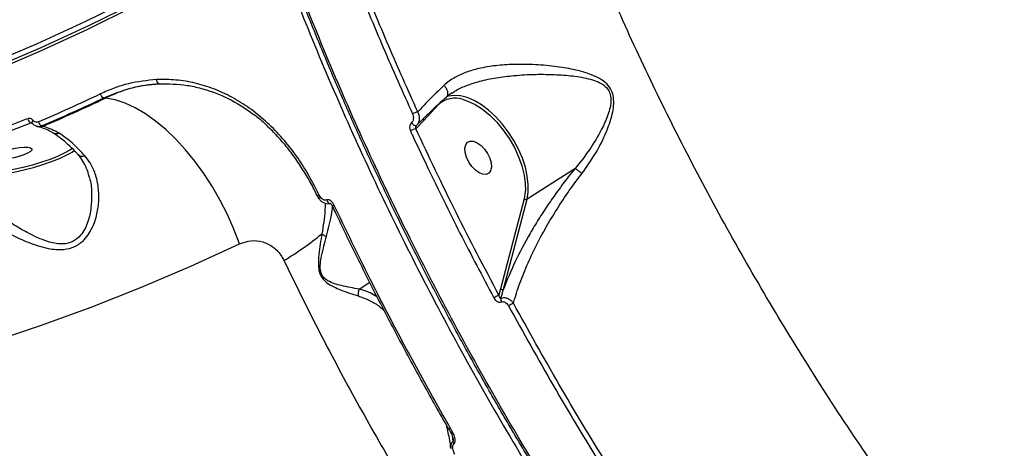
# Model space of a CAD drawing. Header units: millimetres. Extents: x -6028 to 5958, y -6064 to 4137.
# Drawn here: x 838.1 to 1073.1, y -1333 to -1230.1 of the extents above; entities that cross this region are included whole.
import ezdxf

# ---------------------------------------------------------------- set-up
doc = ezdxf.new("R2010")
doc.units = ezdxf.units.MM
for name, color, linetype in [('DIKOM_ОБЪЕКТ', 7, 'Continuous'), ('DIKOM_РАЗМЕР_ЗОНА', 7, 'Continuous'), ('DIKOM_РАЗМЕР_ОБЪЕКТА', 7, 'Continuous')]:
    doc.layers.add(name, color=color, linetype=linetype)
doc.styles.add('style1', font='arial.ttf', dxfattribs={"width": 0.8})
doc.dimstyles.new('1-50', dxfattribs={"dimtxt": 300, "dimasz": 200, "dimexe": 100, "dimexo": 0, "dimgap": 100, "dimtad": 1, "dimtxsty": 'style1', "dimcen": 200, "dimclrd": 7, "dimclre": 7, "dimclrt": 7, "dimadec": 1, "dimazin": 2, "dimtfac": 1, "dimtmove": 0, "dimatfit": 2, "dimfxl": 0, "dimlwd": 25, "dimlwe": 18, "dimarcsym": 0})

# ---------------------------------------------------------------- blocks, each defined once
blk = doc.blocks.new('*D9')
at = {"layer": 'Defpoints', "color": 0, "transparency": 16777216}
for p in [(-6027.56, 1459.58), (4556.58, 1382.7), (4556.58, -5964.37)]:
    blk.add_point(p, dxfattribs=at)
at = {"layer": 'DIKOM_РАЗМЕР_ЗОНА', "color": 7, "lineweight": 18, "transparency": 16777216}
for p, q in [((-6027.56, 1459.58), (-6027.56, -6064.37)), ((4556.58, 1382.7), (4556.58, -6064.37))]:
    blk.add_line(p, q, dxfattribs=at)
at = {"layer": 'DIKOM_РАЗМЕР_ЗОНА', "color": 7, "lineweight": 25, "transparency": 16777216}
blk.add_line((-5827.56, -5964.37), (4356.58, -5964.37), dxfattribs=at)
at = {"layer": 'DIKOM_РАЗМЕР_ЗОНА', "color": 7, "transparency": 16777216}
for points in [[(-5827.56, -5931.03), (-5827.56, -5997.7), (-6027.56, -5964.37)], [(4356.58, -5931.03), (4356.58, -5997.7), (4556.58, -5964.37)]]:
    blk.add_solid(points, dxfattribs=at)
at = {"layer": 'DIKOM_РАЗМЕР_ЗОНА', "color": 7, "transparency": 16777216, "insert": (157.08, -5711.2), "char_height": 300, "attachment_point": 5, "style": 'style1'}
blk.add_mtext('10600', dxfattribs=at)
blk = doc.blocks.new('*D11')
at = {"layer": 'Defpoints', "color": 0, "transparency": 16777216}
for p in [(259.43, 2965.58), (1920.55, -3002.33), (4022.59, -3002.33)]:
    blk.add_point(p, dxfattribs=at)
at = {"layer": 'DIKOM_РАЗМЕР_ОБЪЕКТА', "color": 7, "lineweight": 18, "transparency": 16777216}
for p, q in [((259.43, 2965.58), (4122.59, 2965.58)), ((1920.55, -3002.33), (4122.59, -3002.33))]:
    blk.add_line(p, q, dxfattribs=at)
at = {"layer": 'DIKOM_РАЗМЕР_ОБЪЕКТА', "color": 7, "lineweight": 25, "transparency": 16777216}
blk.add_line((4022.59, 2765.58), (4022.59, -2802.33), dxfattribs=at)
at = {"layer": 'DIKOM_РАЗМЕР_ОБЪЕКТА', "color": 7, "transparency": 16777216}
for points in [[(3989.25, 2765.58), (4055.92, 2765.58), (4022.59, 2965.58)], [(3989.25, -2802.33), (4055.92, -2802.33), (4022.59, -3002.33)]]:
    blk.add_solid(points, dxfattribs=at)
at = {"layer": 'DIKOM_РАЗМЕР_ОБЪЕКТА', "color": 7, "transparency": 16777216, "insert": (3769.41, -24.42), "char_height": 300, "attachment_point": 5, "rotation": 90, "style": 'style1'}
blk.add_mtext('6000', dxfattribs=at)
blk = doc.blocks.new('*D12')
at = {"layer": 'Defpoints', "color": 0, "transparency": 16777216}
for p in [(3056.58, 1987.9), (-4027.97, 676.5), (3056.58, -3714.77)]:
    blk.add_point(p, dxfattribs=at)
at = {"layer": 'DIKOM_РАЗМЕР_ОБЪЕКТА', "color": 7, "lineweight": 18, "transparency": 16777216}
for p, q in [((3056.58, 1987.9), (3056.58, -3814.77)), ((-4027.97, 676.5), (-4027.97, -3814.77))]:
    blk.add_line(p, q, dxfattribs=at)
at = {"layer": 'DIKOM_РАЗМЕР_ОБЪЕКТА', "color": 7, "lineweight": 25, "transparency": 16777216}
blk.add_line((-3827.97, -3714.77), (2856.58, -3714.77), dxfattribs=at)
at = {"layer": 'DIKOM_РАЗМЕР_ОБЪЕКТА', "color": 7, "transparency": 16777216}
for points in [[(-3827.97, -3681.44), (-3827.97, -3748.11), (-4027.97, -3714.77)], [(2856.58, -3681.44), (2856.58, -3748.11), (3056.58, -3714.77)]]:
    blk.add_solid(points, dxfattribs=at)
at = {"layer": 'DIKOM_РАЗМЕР_ОБЪЕКТА', "color": 7, "transparency": 16777216, "insert": (20, -3461.6), "char_height": 300, "attachment_point": 5, "style": 'style1'}
blk.add_mtext('7100', dxfattribs=at)

msp = doc.modelspace()

# ---------------------------------------------------------------- linework, layer by layer
at = {"layer": 'DIKOM_ОБЪЕКТ', "color": 7, "linetype": 'Continuous', "lineweight": 15}
for p, q in [((858.326, -1248.93), (858.743, -1248.967)), ((941.871, -1247.783), (941.998, -1247.696)), ((935.053, -1254.341), (938.609, -1250.533)), ((933.154, -1256.324), (935.053, -1254.341)), ((809.663, -1266.81), (840.876, -1254.906)), ((840.876, -1254.906), (841.047, -1254.95)), ((841.047, -1254.95), (841.186, -1254.987)), ((842.552, -1255.796), (842.285, -1255.726)), ((843.766, -1255.727), (843.454, -1255.644)), ((933.73, -1255.16), (933.491, -1255.407)), ((971.28, -1265.917), (959.831, -1273.215)), ((909.602, -1272.507), (909.614, -1272.525)), ((910.187, -1272.598), (909.94, -1272.165)), ((959.134, -1273.13), (953.49, -1294.69)), ((954.187, -1294.775), (959.831, -1273.215)), ((919.582, -1294.763), (922.119, -1293.146)), ((953.49, -1294.69), (953.094, -1296.239)), ((941.876, -1329.844), (942.04, -1331.343))]:
    msp.add_line(p, q, dxfattribs=at)
at = {"layer": 'DIKOM_ОБЪЕКТ', "color": 7, "linetype": 'Continuous', "lineweight": 15, "flags": 128}
for points in [[(897.475, -1206.529), (886.879, -1213.03), (876.064, -1219.224), (865.04, -1225.106), (853.812, -1230.673), (842.388, -1235.921), (830.777, -1240.847), (818.984, -1245.446), (807.018, -1249.717), (794.887, -1253.657), (782.599, -1257.262), (770.162, -1260.531), (757.584, -1263.461), (744.873, -1266.051), (732.038, -1268.298), (719.086, -1270.202), (706.027, -1271.761), (692.869, -1272.974), (679.621, -1273.84), (666.291, -1274.359), (652.888, -1274.53), (639.421, -1274.353)], [(639.283, -1276.345), (652.791, -1276.522), (666.234, -1276.351), (679.604, -1275.83), (692.893, -1274.962), (706.09, -1273.745), (719.189, -1272.182), (732.179, -1270.272), (745.053, -1268.018), (757.803, -1265.42), (770.419, -1262.481), (782.893, -1259.203), (795.218, -1255.586), (807.386, -1251.635), (819.388, -1247.351), (831.216, -1242.738), (842.863, -1237.797), (854.321, -1232.533), (865.583, -1226.95), (876.64, -1221.05), (887.487, -1214.837), (898.116, -1208.316)], [(885.382, -1215.418), (876.966, -1220.2), (865.915, -1226.096), (854.661, -1231.677), (843.21, -1236.937), (831.57, -1241.874), (819.75, -1246.485), (807.755, -1250.766), (795.596, -1254.715), (783.278, -1258.329), (770.812, -1261.606), (758.203, -1264.543), (745.462, -1267.139), (732.596, -1269.391), (719.614, -1271.3), (706.524, -1272.862), (693.335, -1274.078), (680.055, -1274.946), (666.693, -1275.466), (653.258, -1275.637), (639.759, -1275.46)], [(890.902, -1283.952), (889.54, -1280.413), (887.988, -1276.925), (886.262, -1273.522), (884.377, -1270.233), (882.349, -1267.09), (880.198, -1264.12), (877.943, -1261.35), (875.605, -1258.807), (873.205, -1256.512), (870.765, -1254.488), (868.307, -1252.752), (865.854, -1251.32), (863.427, -1250.206), (861.049, -1249.419), (858.743, -1248.967)], [(959.831, -1273.215), (960.106, -1271.538), (960.128, -1269.676), (959.898, -1267.671), (959.419, -1265.566), (958.703, -1263.407), (957.765, -1261.24), (956.625, -1259.112), (955.308, -1257.069), (953.843, -1255.157), (952.262, -1253.415), (950.598, -1251.883), (948.888, -1250.593), (947.168, -1249.574), (945.477, -1248.846), (943.851, -1248.427), (942.325, -1248.325), (940.932, -1248.543), (940.578, -1248.658)], [(944.478, -1249.277), (945.667, -1249.669), (947.41, -1250.507), (949.17, -1251.653), (950.905, -1253.08), (952.573, -1254.754), (954.132, -1256.633), (955.547, -1258.673), (956.782, -1260.824), (957.807, -1263.035), (958.599, -1265.251), (959.137, -1267.42), (959.409, -1269.489), (959.423, -1271.169)], [(938.547, -1250.429), (938.558, -1250.451), (938.609, -1250.533)], [(841.359, -1254.295), (841.26, -1254.42), (841.183, -1254.541), (841.129, -1254.657), (841.101, -1254.762), (841.099, -1254.854), (841.124, -1254.929), (841.14, -1254.953)], [(841.124, -1254.932), (841.108, -1254.935), (841.047, -1254.95)], [(841.14, -1254.953), (841.174, -1254.986), (841.249, -1255.021)], [(932.124, -1254.854), (932.264, -1255.046), (932.43, -1255.223), (932.612, -1255.374), (932.799, -1255.489), (932.981, -1255.562), (933.146, -1255.589), (933.285, -1255.567), (933.39, -1255.5)], [(946.205, -1259.287), (947.001, -1259.318), (947.887, -1259.67), (948.792, -1260.314), (949.641, -1261.198), (950.367, -1262.251), (950.911, -1263.387), (951.228, -1264.515), (951.293, -1265.542), (951.1, -1266.386), (950.666, -1266.978), (950.025, -1267.27), (949.229, -1267.239), (948.343, -1266.888), (947.438, -1266.243), (946.588, -1265.359), (945.862, -1264.306), (945.319, -1263.17), (945.002, -1262.043), (944.937, -1261.016), (945.13, -1260.172), (945.564, -1259.58), (946.205, -1259.287)], [(825.908, -1267.851), (827.779, -1267.844), (829.849, -1267.722), (832.073, -1267.49), (834.401, -1267.151), (836.783, -1266.714), (839.167, -1266.187), (841.5, -1265.583), (843.732, -1264.914), (845.813, -1264.195), (847.698, -1263.442), (849.346, -1262.672), (850.721, -1261.901), (851.329, -1261.497)], [(850.823, -1261.033), (850.198, -1261.449), (848.865, -1262.197), (847.267, -1262.944), (845.439, -1263.674), (843.421, -1264.371), (841.257, -1265.019), (838.994, -1265.605), (836.683, -1266.116), (834.373, -1266.54), (832.115, -1266.869), (829.959, -1267.094), (827.952, -1267.212), (826.138, -1267.219)], [(834.387, -1261.716), (835.528, -1261.353), (836.769, -1261.057), (838.01, -1260.85), (839.149, -1260.75), (840.094, -1260.764), (840.769, -1260.892), (841.119, -1261.124), (841.115, -1261.439), (840.759, -1261.814), (840.079, -1262.217), (839.129, -1262.616), (837.987, -1262.978), (836.746, -1263.275), (835.506, -1263.482), (834.367, -1263.582), (833.422, -1263.567), (832.747, -1263.439), (832.397, -1263.208), (832.4, -1262.892), (832.757, -1262.518), (833.437, -1262.115), (834.387, -1261.716)], [(909.94, -1272.165), (909.819, -1272.248), (909.721, -1272.325), (909.651, -1272.394), (909.61, -1272.453), (909.6, -1272.498), (909.602, -1272.507)], [(910.187, -1272.598), (910.071, -1272.722), (909.985, -1272.838), (909.932, -1272.939), (909.914, -1273.023), (909.929, -1273.08)], [(911.793, -1273.408), (911.898, -1273.672), (912.039, -1273.909), (912.207, -1274.097), (912.387, -1274.224), (912.565, -1274.277), (912.656, -1274.274)], [(959.423, -1271.169), (959.408, -1271.408), (959.134, -1273.13)], [(913.535, -1274.568), (913.407, -1274.654), (913.305, -1274.734), (913.235, -1274.804), (913.198, -1274.861), (913.196, -1274.903), (913.198, -1274.908)], [(713.805, -1330.499), (727.243, -1329.242), (740.588, -1327.662), (753.833, -1325.759), (766.972, -1323.535), (779.995, -1320.99), (792.897, -1318.126), (805.671, -1314.944), (818.308, -1311.447), (830.804, -1307.636), (843.149, -1303.513), (855.338, -1299.081), (867.365, -1294.341), (879.221, -1289.298), (890.902, -1283.952)]]:
    msp.add_lwpolyline(points, dxfattribs=at)
at = {"layer": 'DIKOM_ОБЪЕКТ', "color": 7, "linetype": 'Continuous', "lineweight": 15}
for centre, radius, start, end in [((871.955, -1244.656), 0.96, 172.00617, 247.7437), ((670.115, -852.657), 437.469, 293.22875, 295.36121), ((670.482, -852.633), 438.562, 293.22907, 295.36098), ((670.673, -852.25), 439.038, 293.21956, 295.36398), ((858.773, -1247.702), 1.307, 191.60864, 250.0072), ((942.624, -1254.952), 5.97, 71.90242, 132.26079), ((934.506, -1256.112), 3.944, 102.85607, 122.49467), ((841.348, -1253.739), 1.259, 187.86713, 247.9836), ((935.393, -1254.05), 0.448, 142.09882, 220.47833), ((843.05, -1253.872), 1.988, 255.50489, 291.10952), ((843.924, -1254.443), 1.289, 189.83157, 248.61942), ((933.987, -1260.143), 3.909, 102.30135, 122.77205), ((846.969, -1255.669), 1.838, 239.59174, 290.88148), ((853.209, -1261.368), 1.557, 227.79218, 292.87461), ((959.543, -1272.68), 0.608, 227.80278, 298.32262), ((857.335, -1215.777), 84.628, 301.48637, 309.03617), ((912.756, -1278.851), 3.402, 231.41647, 252.83664), ((955.581, -1302.665), 6.89, 111.15985, 122.69106), ((953.899, -1294.24), 0.608, 227.78684, 298.33856), ((954.84, -1297.325), 1.296, 166.28996, 204.36981), ((959.475, -1305.224), 7.615, 112.42083, 122.54487), ((942.503, -1330.13), 1.051, 114.54869, 139.79647), ((943.408, -1331.021), 1.405, 193.24817, 218.11847)]:
    msp.add_arc(centre, radius, start, end, dxfattribs=at)
for points, knots in [([(1342.219, -1601.168), (1339.601, -1601.591), (1332.547, -1602.73), (1320.618, -1603.637), (1306.354, -1603.599), (1291.506, -1602.385), (1276.111, -1599.969), (1260.207, -1596.325), (1244.147, -1591.534), (1227.987, -1585.641), (1211.789, -1578.71), (1195.288, -1570.63), (1178.529, -1561.379), (1161.566, -1550.961), (1144.772, -1539.606), (1128.201, -1527.374), (1111.901, -1514.345), (1095.605, -1500.307), (1079.372, -1485.264), (1063.262, -1469.247), (1047.812, -1452.802), (1033.051, -1436.034), (1018.989, -1419.044), (1005.219, -1401.355), (991.797, -1382.996), (978.776, -1364.012), (966.27, -1344.555), (954.329, -1324.677), (942.991, -1304.438), (932.228, -1283.768), (922.104, -1262.722), (912.669, -1241.366), (904.133, -1220.169), (896.502, -1199.202), (889.764, -1178.525), (883.813, -1157.803), (878.696, -1137.105), (874.474, -1116.515), (871.362, -1097.656), (870, -1085.847), (869.398, -1080.624)], [0, 0, 0, 0, 0.0156515, 0.0421673, 0.0687038, 0.0952198, 0.1225059, 0.1498143, 0.1771005, 0.2036164, 0.2301528, 0.2566688, 0.2839549, 0.3112633, 0.3385496, 0.3650654, 0.391602, 0.4181179, 0.4454041, 0.4727125, 0.4999987, 0.5255599, 0.5511394, 0.5767007, 0.6029495, 0.6292179, 0.6554666, 0.6819826, 0.7085191, 0.7350351, 0.7623213, 0.7896298, 0.8169161, 0.8434321, 0.8699686, 0.8964846, 0.9237708, 0.9510793, 0.9783655, 1, 1, 1, 1]), ([(1341.008, -1601.411), (1340.497, -1601.506), (1337.789, -1602.011), (1332.75, -1602.648), (1325.905, -1603.311), (1318.947, -1603.667), (1311.905, -1603.745), (1304.777, -1603.538), (1297.559, -1603.05), (1290.25, -1602.279), (1282.848, -1601.227), (1275.351, -1599.893), (1267.757, -1598.277), (1260.064, -1596.377), (1252.268, -1594.193), (1244.376, -1591.726), (1236.415, -1588.984), (1228.416, -1585.978), (1220.403, -1582.715), (1212.379, -1579.198), (1204.341, -1575.426), (1196.287, -1571.4), (1188.212, -1567.117), (1180.116, -1562.577), (1171.997, -1557.778), (1163.851, -1552.72), (1155.676, -1547.399), (1147.474, -1541.817), (1139.264, -1535.987), (1131.081, -1529.933), (1122.955, -1523.675), (1114.896, -1517.223), (1106.898, -1510.573), (1098.96, -1503.724), (1091.078, -1496.674), (1083.249, -1489.42), (1075.472, -1481.962), (1067.744, -1474.296), (1060.064, -1466.421), (1052.429, -1458.332), (1044.854, -1450.047), (1037.373, -1441.6), (1030.012, -1433.021), (1022.782, -1424.324), (1015.676, -1415.5), (1008.693, -1406.55), (1001.833, -1397.473), (995.095, -1388.268), (988.479, -1378.938), (981.987, -1369.481), (975.617, -1359.898), (969.37, -1350.188), (963.254, -1340.361), (957.283, -1330.445), (951.478, -1320.469), (945.851, -1310.454), (940.402, -1300.403), (935.132, -1290.316), (930.039, -1280.193), (925.124, -1270.034), (920.386, -1259.839), (915.827, -1249.608), (911.445, -1239.341), (907.242, -1229.039), (903.22, -1218.707), (899.388, -1208.367), (895.758, -1198.053), (892.34, -1187.791), (889.137, -1177.589), (886.147, -1167.447), (883.371, -1157.362), (880.807, -1147.335), (878.456, -1137.367), (876.318, -1127.458), (874.393, -1117.608), (872.681, -1107.816), (871.189, -1098.089), (869.988, -1089.166), (869.385, -1083.537), (869.123, -1081.088)], [0, 0, 0, 0, 0.0030782, 0.0163405, 0.0296135, 0.0428228, 0.055974, 0.0690814, 0.0821601, 0.0952248, 0.1082899, 0.1213668, 0.1344688, 0.1476106, 0.1608066, 0.1740715, 0.1873725, 0.2006224, 0.2138062, 0.2269396, 0.2400371, 0.2531137, 0.2661847, 0.279263, 0.2923601, 0.3054908, 0.3186699, 0.3319123, 0.3452118, 0.3584902, 0.371691, 0.3848363, 0.3979408, 0.4110198, 0.4240877, 0.4371602, 0.4502468, 0.4633624, 0.4765219, 0.4897402, 0.5030275, 0.5163125, 0.5295082, 0.5426617, 0.5557837, 0.5688851, 0.5819761, 0.5950675, 0.608168, 0.6212865, 0.6344338, 0.6476206, 0.6608573, 0.674109, 0.6873214, 0.7004888, 0.7136219, 0.7267314, 0.7398275, 0.7529211, 0.7660213, 0.7791364, 0.7922771, 0.8054535, 0.8186766, 0.8319339, 0.8451661, 0.8583476, 0.8714922, 0.8846101, 0.897712, 0.9108083, 0.923909, 0.9370216, 0.9501565, 0.963324, 0.9765346, 0.9897901, 1, 1, 1, 1]), ([(1328.002, -1543.282), (1323.542, -1542.888), (1314.618, -1542.099), (1300.792, -1539.592), (1286.56, -1536.093), (1271.92, -1531.473), (1256.923, -1525.746), (1241.896, -1519.033), (1226.894, -1511.38), (1211.966, -1502.854), (1196.869, -1493.315), (1181.651, -1482.754), (1166.363, -1471.183), (1151.337, -1458.853), (1136.619, -1445.825), (1122.247, -1432.171), (1107.99, -1417.672), (1093.906, -1402.344), (1080.048, -1386.22), (1066.714, -1369.645), (1053.937, -1352.685), (1041.74, -1335.413), (1029.93, -1317.558), (1018.568, -1299.158), (1007.705, -1280.264), (997.57, -1261.275), (988.183, -1242.256), (979.546, -1223.272), (971.527, -1204.031), (964.184, -1184.591), (957.552, -1165.012), (952.2, -1147.078), (947.881, -1130.789), (945.685, -1121.052), (944.586, -1116.179)], [0, 0, 0, 0, 0.0311784, 0.0623811, 0.0935593, 0.1256442, 0.1577553, 0.1898401, 0.2210202, 0.2522243, 0.2834045, 0.3154899, 0.347601, 0.3796861, 0.410889, 0.4421159, 0.4733189, 0.5054256, 0.5375585, 0.5696653, 0.6009196, 0.6321979, 0.6634521, 0.69561, 0.7277939, 0.7599519, 0.7912842, 0.8226406, 0.8539729, 0.886209, 0.9184711, 0.9507073, 0.9753304, 1, 1, 1, 1]), ([(933.628, -1252.267), (931.27, -1247.007), (926.556, -1236.487), (920.039, -1220.626), (913.903, -1204.727), (910.212, -1194.131), (908.366, -1188.833)], [0, 0, 0, 0, 0.2491008, 0.4982005, 0.7490993, 1, 1, 1, 1]), ([(907.072, -1189.214), (908.908, -1194.485), (912.58, -1205.028), (918.708, -1220.923), (925.249, -1236.857), (930.007, -1247.476), (932.387, -1252.785)], [0, 0, 0, 0, 0.2490994, 0.4982001, 0.7490998, 1, 1, 1, 1]), ([(898.116, -1208.316), (899.614, -1212.4), (903.679, -1223.486), (911.005, -1241.629), (920.28, -1262.682), (930.343, -1283.665), (941.131, -1304.479), (952.598, -1325.025), (964.714, -1345.238), (977.472, -1365.076), (990.838, -1384.515), (1004.765, -1403.496), (1019.187, -1421.934), (1034.037, -1439.741), (1049.274, -1456.855), (1064.88, -1473.233), (1080.82, -1488.864), (1097.043, -1503.704), (1113.473, -1517.688), (1130.033, -1530.746), (1146.673, -1542.832), (1163.366, -1553.904), (1180.084, -1563.964), (1196.774, -1572.991), (1213.359, -1580.943), (1229.761, -1587.782), (1245.928, -1593.477), (1261.827, -1597.994), (1277.439, -1601.352), (1292.711, -1603.539), (1307.594, -1604.59), (1321.944, -1604.342), (1331.385, -1603.681), (1335.903, -1602.852), (1335.975, -1602.838)], [0, 0, 0, 0, 0.0190116, 0.0516077, 0.0843063, 0.1170573, 0.1498084, 0.182507, 0.215103, 0.2476989, 0.2803976, 0.3131485, 0.3458996, 0.3785982, 0.4111941, 0.4437902, 0.4764888, 0.5092397, 0.5419908, 0.5746895, 0.6072855, 0.6398813, 0.6725798, 0.7053309, 0.7380821, 0.7707806, 0.8033765, 0.8359726, 0.8686711, 0.9014221, 0.934173, 0.9668717, 0.9994676, 1, 1, 1, 1]), ([(972.988, -1267.056), (974.115, -1265.475), (976.369, -1262.314), (978.703, -1257.629), (980.041, -1253.921), (980.587, -1251.312), (980.684, -1249.349), (980.314, -1247.475), (979.297, -1245.784), (977.709, -1244.509), (975.116, -1243.225), (971.573, -1242.168), (966.881, -1241.386), (961.851, -1240.895), (956.886, -1240.829), (952.317, -1241.14), (948.494, -1241.77), (945.197, -1242.739), (942.28, -1244.007), (940.739, -1245.246), (939.918, -1245.906)], [0, 0, 0, 0, 0.0873357, 0.1746829, 0.2336209, 0.2639492, 0.2941263, 0.3212128, 0.3485694, 0.3826718, 0.4154305, 0.4851399, 0.555041, 0.6342217, 0.713329, 0.7769217, 0.840421, 0.8913053, 0.9421352, 1, 1, 1, 1]), ([(871.004, -1244.522), (868.744, -1244.758), (865.322, -1245.116), (860.824, -1246.503), (858.603, -1247.478), (857.493, -1247.965)], [0, 0, 0, 0, 0.4927589, 0.7463727, 1, 1, 1, 1]), ([(909.94, -1272.165), (909.034, -1270.367), (907.293, -1266.907), (904.181, -1262.251), (900.842, -1258.111), (897.185, -1254.434), (893.249, -1251.281), (889.081, -1248.679), (884.729, -1246.659), (880.232, -1245.288), (875.641, -1244.497), (872.548, -1244.514), (871.004, -1244.522)], [0, 0, 0, 0, 0.1070818, 0.2059714, 0.305182, 0.4040754, 0.5033353, 0.602916, 0.702177, 0.8013462, 0.9008303, 1, 1, 1, 1]), ([(941.998, -1247.696), (942.269, -1247.499), (943.29, -1246.76), (945.516, -1245.852), (948.74, -1244.809), (952.49, -1244.041), (956.969, -1243.487), (961.832, -1243.217), (966.755, -1243.302), (971.341, -1243.637), (974.802, -1244.302), (977.326, -1245.246), (978.779, -1246.212), (979.455, -1247.211), (979.842, -1248.183), (980.021, -1249.432), (979.786, -1251.206), (979.058, -1253.606), (977.488, -1257.058), (974.867, -1261.42), (972.523, -1264.454), (971.289, -1265.913), (971.288, -1265.914)], [0, 0, 0, 0, 0.0191523, 0.0720029, 0.124916, 0.1921958, 0.2595665, 0.3438752, 0.4282512, 0.5016598, 0.5748583, 0.6079689, 0.6410688, 0.6627434, 0.6667284, 0.6923863, 0.7226044, 0.7530267, 0.8144597, 0.9071856, 0.999907, 1, 1, 1, 1]), ([(858.326, -1248.93), (860.461, -1248.053), (863.695, -1246.725), (868.17, -1245.818), (870.451, -1245.636), (871.591, -1245.545)], [0, 0, 0, 0, 0.4928095, 0.7464148, 1, 1, 1, 1]), ([(871.591, -1245.545), (869.436, -1245.784), (866.173, -1246.147), (861.898, -1247.523), (859.794, -1248.486), (858.743, -1248.967)], [0, 0, 0, 0, 0.4927761, 0.74639, 1, 1, 1, 1]), ([(871.591, -1245.545), (873.833, -1245.565), (877.229, -1245.595), (881.699, -1246.585), (886.086, -1248.003), (890.34, -1250.093), (894.314, -1252.885), (896.467, -1254.486), (897.486, -1255.575), (897.617, -1255.716)], [0, 0, 0, 0, 0.2418, 0.3663169, 0.4908341, 0.7325761, 0.8570994, 0.9816144, 1, 1, 1, 1]), ([(939.918, -1245.906), (938.651, -1247.129), (936.304, -1249.396), (934.472, -1251.362), (933.628, -1252.267)], [0, 0, 0, 0, 0.5395101, 1, 1, 1, 1]), ([(939.918, -1245.906), (939.948, -1245.94), (940.142, -1246.164), (940.467, -1246.642), (940.756, -1247.343), (940.823, -1248.009), (940.713, -1248.5), (940.509, -1248.667), (940.436, -1248.727)], [0, 0, 0, 0, 0.034961, 0.2298695, 0.44644, 0.6630537, 0.8796471, 1, 1, 1, 1]), ([(940.462, -1248.754), (940.314, -1248.885), (939.689, -1249.44), (939.133, -1249.958), (938.708, -1250.353)], [0, 0, 0, 0, 0.2362839, 1, 1, 1, 1]), ([(941.843, -1247.744), (941.53, -1247.937), (941.017, -1248.252), (940.633, -1248.63), (940.483, -1248.776)], [0, 0, 0, 0, 0.611581, 1, 1, 1, 1]), ([(933.39, -1255.5), (933.554, -1255.309), (933.893, -1254.916), (934.091, -1254.063), (934.031, -1253.126), (933.762, -1252.552), (933.628, -1252.267)], [0, 0, 0, 0, 0.2379701, 0.4906723, 0.7462965, 1, 1, 1, 1]), ([(938.708, -1250.353), (938.421, -1250.616), (937.403, -1251.547), (935.865, -1253.025), (934.574, -1254.283), (934.013, -1254.865), (933.973, -1254.908)], [0, 0, 0, 0, 0.1588711, 0.5634961, 0.9682113, 1, 1, 1, 1]), ([(840.101, -1253.911), (839.574, -1254.115), (836.94, -1255.134), (826.625, -1259.111), (816.697, -1262.864), (808.912, -1265.806)], [0, 0, 0, 0, 0.0512285, 0.2561289, 1, 1, 1, 1]), ([(841.359, -1254.295), (841.332, -1254.262), (841.209, -1254.111), (840.934, -1253.913), (840.517, -1253.802), (840.24, -1253.875), (840.101, -1253.911)], [0, 0, 0, 0, 0.0855894, 0.3893844, 0.6948587, 1, 1, 1, 1]), ([(842.654, -1254.664), (842.516, -1254.705), (842.241, -1254.788), (841.822, -1254.693), (841.53, -1254.5), (841.396, -1254.339), (841.359, -1254.295)], [0, 0, 0, 0, 0.296868, 0.5940774, 0.8894977, 1, 1, 1, 1]), ([(932.387, -1252.785), (932.454, -1252.971), (932.588, -1253.342), (932.588, -1253.94), (932.442, -1254.484), (932.227, -1254.734), (932.124, -1254.854)], [0, 0, 0, 0, 0.258339, 0.5167658, 0.7678108, 1, 1, 1, 1]), ([(840.876, -1254.906), (840.916, -1254.89), (840.976, -1254.865), (841.039, -1254.886), (841.062, -1254.893)], [0, 0, 0, 0, 0.6489441, 1, 1, 1, 1]), ([(841.137, -1254.954), (841.125, -1254.938), (841.089, -1254.892), (841.068, -1254.887), (841.064, -1254.887), (841.063, -1254.887)], [0, 0, 0, 0, 0.27093151, 0.79227928, 1, 1, 1, 1]), ([(841.249, -1255.021), (841.31, -1255.094), (841.535, -1255.361), (842.029, -1255.685), (842.744, -1255.846), (843.218, -1255.711), (843.454, -1255.644)], [0, 0, 0, 0, 0.11060374, 0.40631297, 0.70347169, 1, 1, 1, 1]), ([(846.039, -1257.258), (845.57, -1256.998), (844.554, -1256.433), (843.293, -1255.985), (842.686, -1255.841), (842.57, -1255.814)], [0, 0, 0, 0, 0.4084519, 0.8869071, 1, 1, 1, 1]), ([(847.624, -1257.386), (846.453, -1256.788), (845.125, -1256.109), (843.91, -1255.767), (843.766, -1255.727)], [0, 0, 0, 0, 0.8821234, 1, 1, 1, 1]), ([(909.56, -1272.549), (909.445, -1272.291), (908.801, -1270.845), (907.43, -1268.343), (905.447, -1265.074), (903.271, -1261.996), (900.931, -1259.145), (898.989, -1257.027), (897.789, -1255.956), (897.463, -1255.665)], [0, 0, 0, 0, 0.0386948, 0.2171545, 0.3965179, 0.5762234, 0.7554733, 0.933705, 1, 1, 1, 1]), ([(932.124, -1254.854), (932.023, -1254.97), (931.814, -1255.211), (931.672, -1255.737), (931.673, -1256.317), (931.805, -1256.676), (931.871, -1256.856)], [0, 0, 0, 0, 0.2338357, 0.4825015, 0.7413571, 1, 1, 1, 1]), ([(931.871, -1256.856), (932.146, -1257.449), (933.518, -1260.412), (937.383, -1268.592), (943.662, -1281.373), (949.126, -1291.699), (951.86, -1296.866)], [0, 0, 0, 0, 0.0441422, 0.2207143, 0.6100128, 1, 1, 1, 1]), ([(933.154, -1256.324), (933.15, -1256.246), (933.143, -1256.094), (933.186, -1255.857), (933.261, -1255.665), (933.338, -1255.551), (933.378, -1255.511), (933.39, -1255.5)], [0, 0, 0, 0, 0.2917515, 0.567254, 0.8036726, 0.9440944, 1, 1, 1, 1]), ([(953.094, -1296.239), (949.607, -1289.636), (942.623, -1276.41), (936.314, -1263.026), (933.154, -1256.324)], [0, 0, 0, 0, 0.4992726, 1, 1, 1, 1]), ([(852.159, -1262.523), (852.081, -1262.436), (851.418, -1261.69), (850.171, -1260.447), (848.447, -1258.932), (847.066, -1257.886), (846.291, -1257.425), (846.05, -1257.282)], [0, 0, 0, 0, 0.03710572, 0.31669719, 0.59570197, 0.87404737, 1, 1, 1, 1]), ([(853.814, -1262.803), (852.786, -1261.713), (850.706, -1259.509), (848.659, -1258.099), (847.624, -1257.386)], [0, 0, 0, 0, 0.4942396, 1, 1, 1, 1]), ([(824.938, -1275.25), (826.113, -1276.024), (828.464, -1277.572), (832.338, -1279.795), (836.24, -1281.84), (839.654, -1283.368), (842.591, -1284.43), (844.843, -1285.024), (846.895, -1285.315), (849.094, -1285.317), (851.506, -1284.687), (853.522, -1283.18), (854.892, -1281.402), (856.036, -1279.187), (856.885, -1276.354), (857.244, -1272.95), (857.017, -1269.571), (856.23, -1266.724), (855.135, -1264.462), (854.254, -1263.356), (853.814, -1262.803)], [0, 0, 0, 0, 0.0754476, 0.1510295, 0.2213861, 0.2917229, 0.3346586, 0.3775433, 0.4104264, 0.4432551, 0.4962478, 0.5490782, 0.588987, 0.6289724, 0.6969439, 0.7650071, 0.8363478, 0.9076276, 0.9538279, 1, 1, 1, 1]), ([(854.954, -1268.258), (854.788, -1267.595), (854.454, -1266.261), (853.601, -1264.49), (852.834, -1263.242), (852.26, -1262.676), (852.139, -1262.556)], [0, 0, 0, 0, 0.3074685, 0.6190902, 0.9192288, 1, 1, 1, 1]), ([(971.28, -1265.917), (970.754, -1266.572), (969.343, -1268.326), (967.174, -1271.219), (964.802, -1274.605), (962.584, -1278.016), (959.83, -1282.601), (956.778, -1288.326), (955.057, -1292.609), (954.187, -1294.775)], [0, 0, 0, 0, 0.0670831, 0.1796398, 0.2922141, 0.4079233, 0.5236434, 0.7591264, 1, 1, 1, 1]), ([(971.288, -1265.914), (971.287, -1265.914), (971.286, -1265.914), (971.283, -1265.915), (971.281, -1265.916), (971.28, -1265.917)], [0, 0, 0, 0, 0.29664961, 0.70467621, 1, 1, 1, 1]), ([(972.988, -1267.056), (972.949, -1267.025), (972.694, -1266.825), (972.227, -1266.478), (971.656, -1266.097), (971.411, -1265.975), (971.288, -1265.914)], [0, 0, 0, 0, 0.0562053, 0.3685345, 0.6842463, 1, 1, 1, 1]), ([(854.94, -1268.263), (854.965, -1268.346), (855.321, -1269.512), (855.457, -1271.899), (855.372, -1275.301), (854.755, -1278.134), (853.851, -1280.344), (852.733, -1282.077), (851.005, -1283.527), (848.858, -1284.033), (846.913, -1283.895), (845.072, -1283.471), (843.052, -1282.733), (840.39, -1281.475), (837.294, -1279.735), (833.739, -1277.458), (830.195, -1275.028), (828.013, -1273.365), (826.923, -1272.535)], [0, 0, 0, 0, 0.00664276, 0.09395577, 0.1759292, 0.2577601, 0.30408551, 0.35027783, 0.40919103, 0.4678052, 0.50517278, 0.54263244, 0.59335055, 0.64414374, 0.7296161, 0.81512588, 0.90763737, 1, 1, 1, 1]), ([(956.57, -1298.185), (956.693, -1297.752), (957.239, -1295.819), (958.483, -1292.223), (960.561, -1287.299), (962.966, -1282.466), (965.605, -1277.806), (968.401, -1273.381), (970.909, -1269.783), (972.5, -1267.695), (972.988, -1267.056)], [0, 0, 0, 0, 0.0465667, 0.207884, 0.3696735, 0.5309386, 0.6671826, 0.8037645, 0.9398796, 1, 1, 1, 1]), ([(910.026, -1273.215), (909.937, -1273.095), (909.773, -1272.875), (909.675, -1272.612), (909.631, -1272.494)], [0, 0, 0, 0, 0.5487242, 1, 1, 1, 1]), ([(912.718, -1274.255), (912.714, -1274.257), (912.512, -1274.371), (912.037, -1274.402), (911.365, -1274.294), (910.724, -1273.943), (910.233, -1273.525), (910.021, -1273.176), (909.952, -1273.064)], [0, 0, 0, 0, 0.00351199, 0.21216545, 0.41578945, 0.63473462, 0.88243842, 1, 1, 1, 1]), ([(911.793, -1273.408), (911.669, -1273.436), (911.422, -1273.492), (910.982, -1273.358), (910.549, -1273.066), (910.302, -1272.746), (910.187, -1272.598)], [0, 0, 0, 0, 0.209683, 0.4181454, 0.7298513, 1, 1, 1, 1]), ([(913.535, -1274.568), (913.504, -1274.505), (913.356, -1274.207), (913.032, -1273.78), (912.569, -1273.453), (912.15, -1273.326), (911.912, -1273.381), (911.793, -1273.408)], [0, 0, 0, 0, 0.08437, 0.4026296, 0.6518143, 0.8254557, 1, 1, 1, 1]), ([(911.418, -1274.267), (911.407, -1274.847), (911.363, -1276.987), (910.942, -1279.604), (910.634, -1281.511)], [0, 0, 0, 0, 0.271063, 1, 1, 1, 1]), ([(911.752, -1282.102), (912.206, -1280.317), (912.872, -1277.701), (913.153, -1275.512), (913.243, -1274.817)], [0, 0, 0, 0, 0.682114, 1, 1, 1, 1]), ([(913.183, -1274.914), (913.139, -1274.817), (913.045, -1274.606), (912.857, -1274.403), (912.708, -1274.294), (912.633, -1274.265), (912.644, -1274.274), (912.688, -1274.264), (912.709, -1274.259)], [0, 0, 0, 0, 0.2169038, 0.4679785, 0.6269077, 0.7459764, 0.8752374, 1, 1, 1, 1]), ([(941.717, -1329.444), (941.266, -1328.669), (938.878, -1324.573), (934.715, -1317.092), (929.25, -1307.019), (923.977, -1296.915), (918.897, -1286.776), (915.312, -1279.437), (913.474, -1275.467), (913.212, -1274.901)], [0, 0, 0, 0, 0.04336698, 0.22938285, 0.41496291, 0.59989519, 0.78439487, 0.96929622, 1, 1, 1, 1]), ([(942.067, -1329.174), (941.735, -1328.597), (940.079, -1325.714), (935.826, -1318.189), (929.482, -1306.532), (921.534, -1291.225), (916.398, -1280.529), (913.535, -1274.568)], [0, 0, 0, 0, 0.0321581, 0.1607929, 0.418284, 0.6757755, 1, 1, 1, 1]), ([(910.634, -1281.511), (910.36, -1283.145), (909.981, -1285.405), (909.739, -1288.434), (909.839, -1290.113), (910.236, -1291.415), (910.897, -1292.472), (912.01, -1293.462), (913.479, -1294.277), (916.103, -1295.388), (917.986, -1295.977), (919.372, -1296.411)], [0, 0, 0, 0, 0.2311283, 0.3196839, 0.391428, 0.436715, 0.4822466, 0.5456883, 0.6388419, 0.7342135, 1, 1, 1, 1]), ([(919.574, -1294.772), (919.572, -1294.771), (918.223, -1294.551), (916.272, -1294.219), (913.656, -1293.541), (912.222, -1292.946), (911.131, -1292.16), (910.516, -1291.242), (910.21, -1290.062), (910.252, -1288.533), (910.75, -1285.721), (911.33, -1283.628), (911.752, -1282.102)], [0, 0, 0, 0, 0.000314, 0.2742202, 0.3691414, 0.4635413, 0.5235462, 0.5648653, 0.6061809, 0.6747245, 0.7630173, 1, 1, 1, 1]), ([(890.902, -1283.952), (891.812, -1283.628), (893.61, -1282.987), (896.453, -1283.304), (899.02, -1284.581), (900.689, -1286.343), (901.352, -1287.597), (901.536, -1287.944)], [0, 0, 0, 0, 0.2385283, 0.471344, 0.6968077, 0.9159992, 1, 1, 1, 1]), ([(901.536, -1287.944), (904.252, -1293.482), (909.688, -1304.564), (918.485, -1321.05), (927.723, -1337.381), (937.559, -1353.727), (947.988, -1370.042), (959.006, -1386.281), (970.442, -1402.176), (982.606, -1418.131), (995.513, -1434.06), (1009.158, -1449.873), (1023.283, -1465.231), (1037.859, -1480.058), (1052.844, -1494.288), (1067.893, -1507.59), (1082.95, -1519.943), (1097.964, -1531.345), (1113.195, -1541.997), (1128.602, -1551.828), (1144.132, -1560.777), (1159.436, -1568.662), (1174.446, -1575.397), (1186.032, -1580.056), (1192.575, -1582.14), (1194.293, -1582.687)], [0, 0, 0, 0, 0.04067782, 0.08140387, 0.12212997, 0.16280739, 0.20515294, 0.24755377, 0.28995427, 0.33229949, 0.37834132, 0.42441865, 0.47046049, 0.51784693, 0.56527228, 0.61265875, 0.65854862, 0.70447333, 0.75036291, 0.79759112, 0.84485832, 0.8920866, 0.93786711, 0.98368298, 1, 1, 1, 1]), ([(919.574, -1294.772), (919.487, -1295.041), (919.327, -1295.538), (919.328, -1296.103), (919.366, -1296.369), (919.372, -1296.411)], [0, 0, 0, 0, 0.4994781, 0.9205152, 1, 1, 1, 1]), ([(919.372, -1296.411), (920.227, -1296.727), (921.94, -1297.358), (924.02, -1298.565), (925.159, -1299.567), (925.598, -1299.954)], [0, 0, 0, 0, 0.38024122, 0.76070381, 1, 1, 1, 1]), ([(919.582, -1294.763), (919.581, -1294.763), (919.578, -1294.765), (919.575, -1294.768), (919.574, -1294.771), (919.574, -1294.772)], [0, 0, 0, 0, 0.3861024, 0.7815805, 1, 1, 1, 1]), ([(923.854, -1296.6), (923.312, -1296.28), (921.975, -1295.489), (920.474, -1295.034), (919.582, -1294.763)], [0, 0, 0, 0, 0.40529673, 1, 1, 1, 1]), ([(951.86, -1296.866), (951.936, -1296.992), (952.113, -1297.286), (952.47, -1297.635), (952.882, -1297.868), (953.29, -1297.963), (953.536, -1297.894), (953.659, -1297.86)], [0, 0, 0, 0, 0.1825305, 0.4237989, 0.627499, 0.8134443, 1, 1, 1, 1]), ([(953.58, -1297.018), (953.557, -1297.021), (953.516, -1297.027), (953.435, -1296.997), (953.338, -1296.909), (953.231, -1296.726), (953.146, -1296.496), (953.11, -1296.318), (953.094, -1296.239)], [0, 0, 0, 0, 0.076339, 0.1323698, 0.2955012, 0.5061515, 0.7824929, 1, 1, 1, 1]), ([(953.58, -1297.018), (953.608, -1296.915), (953.805, -1296.168), (954.01, -1295.42), (954.187, -1294.775)], [0, 0, 0, 0, 0.1380802, 1, 1, 1, 1]), ([(956.57, -1298.185), (956.436, -1298.019), (956.125, -1297.635), (955.521, -1297.196), (954.84, -1296.921), (954.17, -1296.838), (953.779, -1296.957), (953.58, -1297.018)], [0, 0, 0, 0, 0.17420835, 0.40367016, 0.60524835, 0.80009234, 1, 1, 1, 1]), ([(953.659, -1297.86), (953.778, -1297.826), (954.015, -1297.759), (954.408, -1297.849), (954.799, -1298.073), (955.136, -1298.406), (955.305, -1298.684), (955.378, -1298.805)], [0, 0, 0, 0, 0.1889247, 0.3774284, 0.5791461, 0.8164449, 1, 1, 1, 1]), ([(955.378, -1298.805), (958.936, -1305.223), (966.051, -1318.058), (977.519, -1337.049), (989.509, -1355.831), (997.98, -1368.066), (1002.215, -1374.183)], [0, 0, 0, 0, 0.2485957, 0.4971925, 0.7485968, 1, 1, 1, 1]), ([(1003.304, -1373.394), (999.125, -1367.359), (990.767, -1355.29), (978.838, -1336.625), (967.342, -1317.611), (960.161, -1304.66), (956.57, -1298.185)], [0, 0, 0, 0, 0.2485964, 0.4971944, 0.7485969, 1, 1, 1, 1]), ([(941.582, -1332.972), (941.491, -1332.346), (941.21, -1330.416), (940.791, -1328.594), (940.508, -1327.363)], [0, 0, 0, 0, 0.3244552, 1, 1, 1, 1]), ([(942.103, -1330.615), (942.101, -1330.586), (942.09, -1330.419), (941.981, -1330.009), (941.806, -1329.664), (941.698, -1329.451)], [0, 0, 0, 0, 0.0730737, 0.4277826, 1, 1, 1, 1]), ([(942.302, -1331.888), (942.336, -1331.854), (942.442, -1331.746), (942.578, -1331.456), (942.64, -1330.966), (942.54, -1330.153), (942.254, -1329.562), (942.067, -1329.174)], [0, 0, 0, 0, 0.0555349, 0.1783836, 0.3495207, 0.5729074, 1, 1, 1, 1]), ([(942.04, -1331.343), (941.989, -1331.392), (941.823, -1331.55), (941.607, -1331.928), (941.481, -1332.442), (941.54, -1332.817), (941.564, -1332.974)], [0, 0, 0, 0, 0.1227523, 0.3976201, 0.7467725, 1, 1, 1, 1]), ([(942.528, -1334.391), (942.346, -1334.024), (942.077, -1333.48), (941.985, -1332.732), (942.042, -1332.288), (942.171, -1332.02), (942.272, -1331.919), (942.302, -1331.888)], [0, 0, 0, 0, 0.4385743, 0.6486859, 0.819246, 0.9451904, 1, 1, 1, 1]), ([(942.1, -1330.615), (942.108, -1330.678), (942.129, -1330.843), (942.124, -1331.071), (942.092, -1331.263), (942.051, -1331.326), (942.04, -1331.343)], [0, 0, 0, 0, 0.2633211, 0.6865238, 0.9181535, 1, 1, 1, 1])]:
    msp.add_open_spline(points, degree=3, knots=knots, dxfattribs=at)

# ---------------------------------------------------------------- dimensions: what is measured, and where the dimension line sits
at = {"layer": 'DIKOM_РАЗМЕР_ЗОНА'}
dim = msp.add_linear_dim(base=(4556.575, -5964.368), p1=(-6027.562, 1459.576), p2=(4556.575, 1382.704), text='10600', dimstyle='1-50', dxfattribs=at)
dim.commit()
dim.dimension.update_dxf_attribs({"geometry": '*D9', "text_midpoint": (157.08, -5964.368), "dimtype": 160})
at = {"layer": 'DIKOM_РАЗМЕР_ОБЪЕКТА'}
dim = msp.add_linear_dim(base=(4022.586, -3002.33), p1=(259.433, 2965.575), p2=(1920.546, -3002.33), angle=90, text='6000', dimstyle='1-50', dxfattribs=at)
dim.commit()
dim.dimension.update_dxf_attribs({"geometry": '*D11', "text_midpoint": (4022.586, -24.423), "dimtype": 160})
dim = msp.add_linear_dim(base=(3056.575, -3714.774), p1=(-4027.972, 676.501), p2=(3056.575, 1987.897), text='7100', dimstyle='1-50', dxfattribs=at)
dim.commit()
dim.dimension.update_dxf_attribs({"geometry": '*D12', "text_midpoint": (20, -3714.774), "dimtype": 160})

doc.saveas('drawing.dxf')
